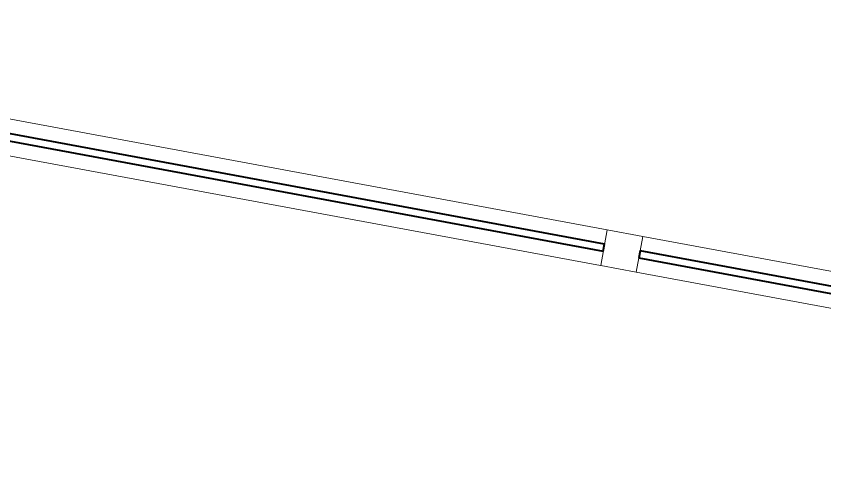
# Model space of a CAD drawing. Extents: x -14.2 to 52.3, y 3.7 to 90.9.
# Drawn here: x 20.831 to 21.949, y 28.23 to 28.88 of the extents above; entities that cross this region are included whole.
import ezdxf

# ---------------------------------------------------------------- set-up
doc = ezdxf.new("R2010")
doc.units = 0
for name, color, linetype, lineweight in [('limpo_PINI-PSG-PE-0102-LAZ-R00$0$A-GLAZ-CURT', 52, 'Continuous', 5), ('limpo_PINI-PSG-PE-0102-LAZ-R00$0$A-GLAZ-CWMG', 1, 'Continuous', 5), ('limpo_PINI-PSG-PE-0102-LAZ-R00$0$A-WALL', 1, 'Continuous', 5)]:
    doc.layers.add(name, color=color, linetype=linetype, lineweight=lineweight)
doc.layers.add('limpo_PINI-PSG-PE-0102-LAZ-R00$0$XR_ARQT', color=7, linetype='Continuous')
doc.layers.add('XR_ARQT', color=7, linetype='Continuous')

# ---------------------------------------------------------------- blocks, each defined once
blk = doc.blocks.new('limpo_PINI-PSG-PE-0102-LAZ-R00$0$Parede básica _ DAA_VID - CINZA 2 - ___-2873733-5PPE_008_LAZER__P_A_0_09_')
at = {"layer": 'limpo_PINI-PSG-PE-0102-LAZ-R00$0$A-WALL'}
for p, q in [((13245.9, 4460.2), (11653.7, 4755.7)), ((11644.5, 4706.5), (13236.8, 4411))]:
    blk.add_line(p, q, dxfattribs=at)
blk = doc.blocks.new('limpo_PINI-PSG-PE-0102-LAZ-R00$0$Parede básica _ DAA_VID - CINZA 2 - ___-2873735-5PPE_008_LAZER__P_A_0_09_')
at = {"layer": 'limpo_PINI-PSG-PE-0102-LAZ-R00$0$A-WALL'}
for p, q in [((14887.4, 4155.6), (13295.1, 4451.1)), ((13286, 4401.9), (14878.2, 4106.4))]:
    blk.add_line(p, q, dxfattribs=at)
blk = doc.blocks.new('limpo_PINI-PSG-PE-0102-LAZ-R00$0$Montante retangular - 50 x 50-2873747-5PPE_008_LAZER__P_A_0_09_')
at = {"layer": 'limpo_PINI-PSG-PE-0102-LAZ-R00$0$A-GLAZ-CWMG', "lineweight": 15}
for p, q in [((-25, 25), (25, 25)), ((-25, -25), (-25, 25)), ((25, 25), (25, -25)), ((25, -25), (-25, -25))]:
    blk.add_line(p, q, dxfattribs=at)
blk = doc.blocks.new('limpo_PINI-PSG-PE-0102-LAZ-R00$0$A$C745163c0')
at = {"layer": 'limpo_PINI-PSG-PE-0102-LAZ-R00$0$A-WALL', "color": 170, "lineweight": 40}
for p, q in [((5968.2, 7241.2), (7560.5, 6945.7)), ((7562.3, 6955.5), (5970, 7251)), ((7560.5, 6945.7), (7562.3, 6955.5)), ((7611.4, 6946.4), (7609.6, 6936.6)), ((9203.7, 6650.9), (7611.4, 6946.4)), ((7609.6, 6936.6), (9201.9, 6641.1))]:
    blk.add_line(p, q, dxfattribs=at)
at = {"layer": 'limpo_PINI-PSG-PE-0102-LAZ-R00$0$A-GLAZ-CURT'}
for name in ['limpo_PINI-PSG-PE-0102-LAZ-R00$0$Parede básica _ DAA_VID - CINZA 2 - ___-2873733-5PPE_008_LAZER__P_A_0_09_', 'limpo_PINI-PSG-PE-0102-LAZ-R00$0$Parede básica _ DAA_VID - CINZA 2 - ___-2873735-5PPE_008_LAZER__P_A_0_09_']:
    blk.add_blockref(name, (-5680, 2515), dxfattribs=at)
at = {"layer": 'limpo_PINI-PSG-PE-0102-LAZ-R00$0$A-GLAZ-CWMG', "extrusion": (0, 0, -1), "rotation": 10.51338581821315}
blk.add_blockref('limpo_PINI-PSG-PE-0102-LAZ-R00$0$Montante retangular - 50 x 50-2873747-5PPE_008_LAZER__P_A_0_09_', (-7586, 6946), dxfattribs=at)
blk = doc.blocks.new('limpo_PINI-PSG-PE-0102-LAZ-R00')
at = {"layer": 'limpo_PINI-PSG-PE-0102-LAZ-R00$0$XR_ARQT', "xscale": 0.001000000000038553, "yscale": 0.001000000000038553, "zscale": 0.001000000000038553}
blk.add_blockref('limpo_PINI-PSG-PE-0102-LAZ-R00$0$A$C745163c0', (14.124, 21.592), dxfattribs=at)

msp = doc.modelspace()

# ---------------------------------------------------------------- block references
at = {"layer": 'XR_ARQT'}
msp.add_blockref('limpo_PINI-PSG-PE-0102-LAZ-R00', (-0.0418, 0.017), dxfattribs=at)

doc.saveas('drawing.dxf')
